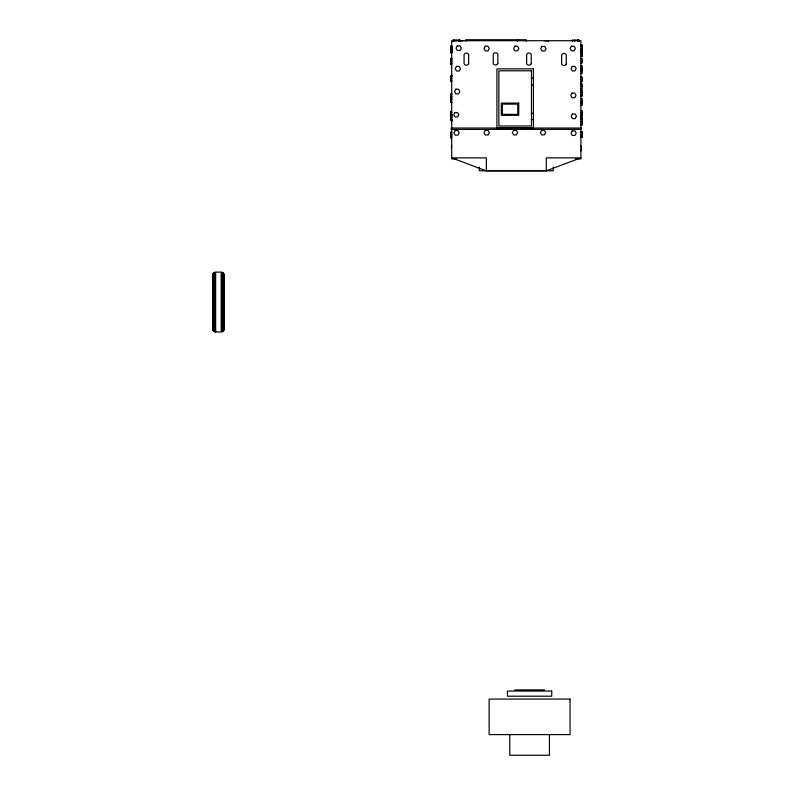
<?xml version="1.0" encoding="UTF-8"?>
<svg xmlns="http://www.w3.org/2000/svg" width="795" height="795" viewBox="0 0 795 795"><rect width="100%" height="100%" fill="white"/><g stroke="black" fill="none" stroke-linecap="round" stroke-linejoin="round"><path stroke-width="1.19" d="M212.672 294.836L212.593 309.086M212.782 302.05L212.931 277.614M223.455 294.746L223.743 330.273L224.031 328.285M223.564 302.05L223.743 273.838L223.942 275.13M223.673 295.024L223.673 309.086M223.882 309.444L223.892 302.05M223.802 322.243L223.902 277.614M224.15 309.275L224.21 288.476M212.653 296.605L212.752 282.344M223.743 296.605L223.713 277.912M224.12 315.993L224.17 307.506M224.24 309.086L224.16 321.26M212.623 288.476L213.08 273.838L213.179 282.344M223.763 291.526L223.792 286.379M224.15 312.584L223.822 329.319M213.179 321.766L213.08 330.273L212.662 321.26M213.298 322.015L213.159 329.319M213.458 322.243L213.239 330.601L213.239 273.51L213.458 281.867M223.792 287.164L223.862 274.176M224.011 326.198L224.12 316.947M212.722 278.528L212.961 274.176L213.04 275.13M212.762 283.815L212.871 279.88L212.981 283.815M212.981 320.296L212.871 323.118L212.812 322.402M223.842 283.815L223.961 279.88L224.12 287.164M224.071 320.296L223.961 324.231L223.842 320.296M223.942 328.981L224.101 325.572M450.914 79.122L451.143 76.131L452.176 75.187M451.172 97.884L450.954 100.876L451.759 102.913M451.808 121.784L451.153 117.749M451.381 148.069L451.61 145.078M212.812 281.708L212.871 280.993L212.931 281.708M213.527 329.915L213.448 330.899L213.448 273.212L213.527 274.186M213.766 330.183L213.686 331.177L213.686 272.933L213.766 273.927M214.034 330.412L213.954 331.416L213.954 272.695L214.034 273.699M214.66 330.76L214.58 331.773L214.58 272.337L214.66 273.351M215.008 330.879L214.928 331.893L214.928 272.218L215.008 273.232M215.644 331.982L215.644 272.119L221.189 272.119L221.189 331.982L215.644 331.982L215.723 330.968M222.868 272.695L222.868 331.416M223.882 275.815L223.961 274.891L224.101 278.528M223.902 281.708L223.961 280.993L224.011 281.708M221.984 330.879L221.904 331.893L221.904 272.218L221.984 273.232M222.332 330.76L222.242 331.773L222.242 272.337L222.332 273.351M223.226 330.183L223.147 331.177L223.147 272.933L223.226 273.927M224.011 322.402L223.961 323.118L223.902 322.402M223.465 329.915L223.385 330.899L223.385 273.212L223.465 274.186M223.663 329.627L223.584 330.601L223.584 273.51L223.663 274.484M580.688 151.04L581.503 149.629L581.473 146.956L580.628 145.684M544.744 40.913L548.709 40.972M572.44 40.128L578.979 40.128L578.979 41.28M580.887 44.749L582.228 44.768L582.228 50.86L580.887 50.84M451.719 46.13L450.576 46.12L450.576 52.718M580.887 46.209L582.228 46.229M450.576 46.339L451.719 46.319M450.576 46.537L451.719 46.527M450.576 46.736L451.719 46.716M450.576 46.895L451.719 46.875M450.576 47.054L451.719 47.034M450.576 47.213L451.719 47.223M450.576 47.402L451.719 47.422M450.576 47.601L451.719 47.62M450.576 47.799L451.719 47.789M450.576 47.958L451.719 48.088M450.576 48.455L451.719 48.425M580.887 48.555L582.228 48.555M450.576 48.664L451.719 48.634M450.576 48.863L451.719 48.833M450.576 49.061L451.719 49.022M450.576 49.181L451.719 49.22M450.576 49.379L451.719 49.34M450.576 49.519L451.719 49.548M450.576 49.707L451.719 49.747M450.576 50.125L451.719 50.095M450.576 50.413L451.719 50.284M580.887 50.532L582.228 50.502M450.576 50.751L451.719 50.771M450.576 50.96L451.719 50.969M450.576 51.158L451.719 51.178M450.576 51.347L451.719 51.367M580.887 51.297L582.039 51.287L582.039 55.928M450.576 51.506L451.719 51.526M450.576 51.685L451.719 51.665M450.576 51.844L451.719 51.864M580.887 51.745L582.228 51.764L582.228 56.395L580.887 56.375M450.576 52.053L451.719 52.033M450.576 52.232L451.719 52.232M450.576 52.251L451.719 52.251M450.576 52.44L451.719 52.42M450.576 52.589L451.719 52.699M580.887 54.09L582.228 54.09M450.576 58.512L451.719 58.512L450.576 58.532L450.576 64.395L451.719 64.385M580.887 58.482L582.228 58.462L582.228 63.113L580.887 63.093M450.576 58.77L451.719 58.76M450.576 59.386L451.719 59.377M450.576 59.744L451.719 59.764M580.887 60.808L582.228 60.808M450.576 61.066L451.719 61.096M450.576 61.712L451.719 61.682M450.576 62.09L451.719 62.06M450.576 63.391L451.719 63.411M450.576 64.027L451.719 64.007M580.887 65.717L582.228 65.707L582.228 73.547L580.887 73.547M580.887 68.042L582.228 68.042M580.887 70.358L582.228 70.338M580.887 71.242L582.228 71.242M451.719 76.141L450.576 76.161L450.576 81.12L451.719 81.12M450.576 76.29L451.719 76.27M450.576 76.479L451.719 76.469M580.887 77.075L582.228 77.055L582.228 81.706L580.887 81.686M531.477 78.178L533.415 78.178M450.576 78.486L451.719 78.457M450.576 78.576L451.719 78.576M450.576 78.804L451.719 78.775M580.887 79.401L582.228 79.401M450.576 80.792L451.719 80.782M450.576 80.921L451.719 80.901M580.887 83.982L582.228 84.002L582.228 88.633L580.887 88.613M531.477 85.115L533.415 85.115M580.887 86.327L582.228 86.327M580.887 90.014L582.228 89.994L582.228 95.976M580.887 92.339L582.228 92.339M450.576 94.098L451.719 94.078M450.576 94.456L451.719 94.436M450.576 95.181L451.719 95.171M580.887 95.976L582.228 95.957M450.576 96.424L451.719 96.394M450.576 96.752L451.719 96.781M450.576 97.477L451.719 97.546M580.887 98.481L582.228 98.491L582.228 105.228L580.887 105.208M450.576 98.729L451.719 98.719M450.576 99.087L451.719 99.077M450.576 99.822L451.719 99.802M580.887 100.577L582.228 100.587M580.887 100.816L582.228 100.816M450.576 102.167L451.719 102.177M580.887 102.913L582.228 102.913M580.887 110.585L582.228 110.565L582.228 115.901L580.887 115.891M450.576 112.016L451.719 112.016L450.576 112.025L450.576 120.313L451.719 120.313M450.576 112.284L451.719 112.274M580.887 112.91L582.228 112.91M531.477 113.248L533.415 113.248M450.576 114.321L451.719 114.321M450.576 114.351L451.719 114.351M450.576 114.579L451.719 114.609M450.576 114.868L451.719 114.877M580.887 115.215L582.228 115.196M450.576 116.925L451.719 116.905M580.887 116.885L582.228 116.895L582.228 125.024L580.887 125.004M450.576 117.203L451.719 117.173M580.887 119.22L582.228 119.22M450.576 119.498L451.719 119.508M450.994 119.747L452.246 119.747M531.477 119.707L533.415 119.707M450.576 120.293L451.719 120.293M580.887 121.516L582.228 121.536M580.887 122.718L582.228 122.718M580.887 128.571L581.463 128.571M580.887 129.346L581.463 129.346L581.463 128.035L451.143 128.035L451.143 129.426L581.463 129.346M580.887 131.98L582.417 131.96L582.417 136.591M580.887 132.189L582.228 132.208L582.228 137.297L580.887 137.297M451.719 132.248L450.576 132.248L450.576 137.933L451.719 137.923M580.887 132.298L582.228 132.258M580.887 132.586L582.228 132.666M450.576 133.302L451.719 133.302M580.887 134.911L582.228 134.911M450.576 135.627L451.719 135.597M580.887 137.177L582.228 137.197M456.519 158.891L451.719 158.891L451.719 129.426M575.689 158.891L580.887 158.891L580.887 40.704L451.719 40.704L451.719 128.035M514.673 689.901L544.515 689.901M460.812 40.535L462.76 40.982M222.65 273.5L222.57 272.496L222.57 331.614M223.961 329.219L223.812 325.572M223.862 329.935L223.763 312.584M214.342 273.5L214.252 272.496L214.252 331.614M212.871 274.891L213.08 282.851M212.792 328.285L212.871 329.219L212.762 320.296M223.822 274.792L224.12 286.379M213 329.319L212.633 302.05M223.792 316.947L223.842 321.26M213.229 277.614L213.298 282.096M212.812 326.198L212.623 315.635M581.543 78.049L581.572 80.722M581.105 50.035L581.125 51.824M581.622 121.267L581.652 123.941M224.071 282.344L224.15 291.526M223.802 281.867L223.703 315.635M223.653 321.766L223.574 309.275M224.12 288.118L224.17 296.605M212.653 307.506L212.702 315.993M224.15 294.836L224.19 302.05M582.039 45.752L582.039 50.403M578.84 40.128L578.909 41.28M578.75 40.128L578.76 41.28M578.353 40.128L578.353 41.28M578.035 40.128L578.035 41.28M577.548 40.128L577.548 41.28M574.765 40.128L574.765 41.28M572.778 40.128L572.44 41.28M553.28 167.109L553.28 170.736L479.335 170.736L479.335 167.109M549.444 734.61L549.444 755.25L509.744 755.25L509.744 734.61M546.274 170.806L546.274 157.857L580.887 157.857L546.175 170.845L486.232 170.845L451.719 157.857L486.341 157.857L486.341 170.806M526.22 41.28L526.22 39.75L465.85 39.75L465.85 41.28M517.634 39.75L517.634 41.28M460.106 41.28L460.106 40.128L452.931 40.128L452.931 41.28M459.848 40.128L459.848 41.28M459.629 40.128L459.599 41.28M459.272 41.28L459.301 40.128L459.162 41.28M458.824 40.128L458.824 41.28M456.042 40.128L456.042 41.28M454.054 40.128L454.054 41.28M453.657 40.128L453.627 41.28M453.468 40.128L453.468 41.28M453.279 40.128L453.279 41.28M450.765 132.248L450.765 136.879M450.576 94.078L450.576 102.177M457.314 45.852L455.992 48.177L457.344 50.483L460.027 50.463L461.339 48.137L459.987 45.832L457.314 45.852M456.499 66.412L455.187 68.748L456.539 71.053L459.212 71.023L460.534 68.698L459.172 66.392L456.499 66.412M455.823 89.209L454.511 91.544L455.863 93.85L458.536 93.83L459.858 91.495L458.496 89.189L455.823 89.209M485.248 46.219L483.926 48.545L485.288 50.85L487.961 50.83L489.283 48.505L487.921 46.199L485.248 46.219M454.978 112.542L453.716 114.768L455.018 116.974L457.582 116.954L458.834 114.728L457.542 112.522L454.978 112.542M455.187 130.529L453.866 132.854L455.217 135.16L457.9 135.14L459.212 132.815L457.86 130.499L455.187 130.529M514.882 46.209L513.56 48.545L514.921 50.85L517.595 50.82L518.916 48.495L517.555 46.189L514.882 46.209M485.328 130.41L484.006 132.735L485.367 135.041L488.041 135.021L489.362 132.686L488.001 130.38L485.328 130.41M541.991 46.408L540.68 48.733L542.031 51.039L544.704 51.019L546.026 48.684L544.664 46.378L541.991 46.408M513.6 130.32L512.278 132.646L513.64 134.951L516.313 134.931L517.634 132.606L516.273 130.3L513.6 130.32M571.386 46.199L570.065 48.535L571.416 50.84L574.099 50.81L575.411 48.485L574.06 46.18L571.386 46.199M572.241 66.402L570.949 68.688L572.281 70.944L574.904 70.924L576.196 68.638L574.865 66.382L572.241 66.402M541.624 130.211L540.312 132.536L541.663 134.842L544.337 134.822L545.658 132.497L544.297 130.191L541.624 130.211M572.012 93.124L570.701 95.45L572.052 97.755L574.725 97.735L576.047 95.4L574.686 93.095L572.012 93.124M572.46 114.013L571.138 116.338L572.499 118.644L575.173 118.624L576.494 116.299L575.133 113.993L572.46 114.013M572.251 130.807L570.929 133.143L572.281 135.448L574.964 135.418L576.276 133.093L574.924 130.787L572.251 130.807M451.719 49.906L450.576 49.906L451.719 49.936M451.719 60.818L450.576 60.818L451.719 60.857M451.719 63.143L450.576 63.143L451.719 63.163M533.415 68.867L496.915 68.867L496.915 127.916L533.415 127.916L533.415 68.867M531.477 70.795L498.853 70.795L498.853 125.978L531.477 125.978L531.477 70.795M582.228 94.625L580.887 94.625L582.228 94.645M518.738 103.121L501.357 103.121L501.357 115.355L518.738 115.355L518.738 103.121M517.734 104.135L502.37 104.135L502.37 114.341L517.734 114.341L517.734 104.135M451.719 115.663L450.576 115.663L451.719 115.673M451.719 116.646L450.576 116.646L451.719 116.666M451.719 117.968L450.576 117.968L451.719 117.998M451.719 134.534L450.576 134.534L451.719 134.574M451.719 136.859L450.576 136.859L451.719 136.879M551.73 691.044L507.458 691.044L507.458 696.201L551.73 696.201L551.73 691.044M570.055 699.073L489.124 699.073L489.124 734.61L570.055 734.61L570.055 699.073M566.239 64.226L566.239 54.865A2.484 2.484 0 0 0 561.658 54.865L561.658 64.226A2.633 2.633 0 0 0 566.239 64.226M531.219 63.829L531.219 54.457A2.484 2.484 0 0 0 526.638 54.457L526.638 63.829A2.633 2.633 0 0 0 531.219 63.829M497.829 63.63L497.829 54.269A2.484 2.484 0 0 0 493.238 54.269L493.238 63.63A2.633 2.633 0 0 0 497.829 63.63M468.662 63.888L468.662 54.527A2.484 2.484 0 0 0 464.081 54.527L464.081 63.888A2.633 2.633 0 0 0 468.662 63.888"/></g></svg>
